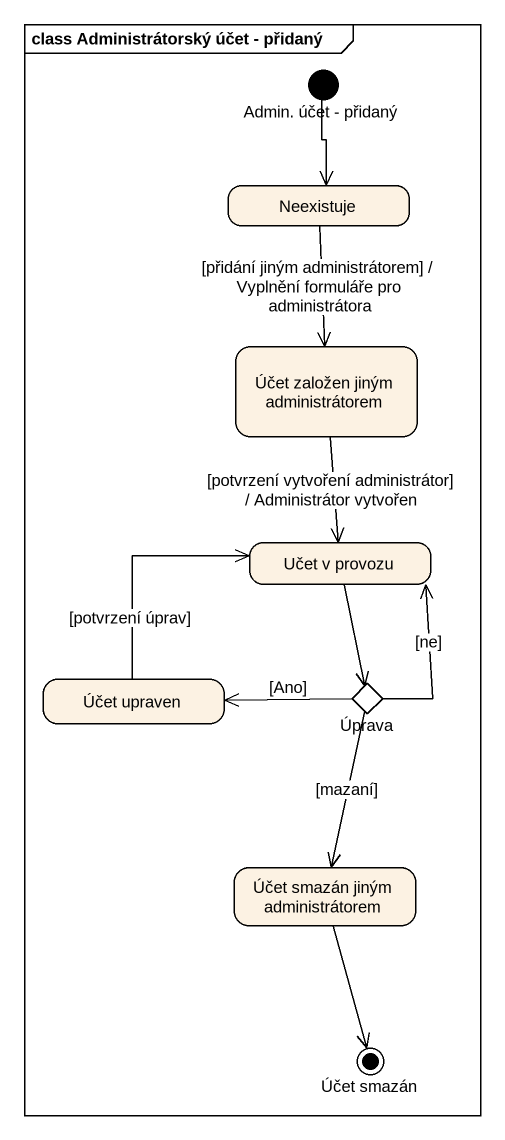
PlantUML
@startuml
mainframe class Administrátorský účet - přidaný
hide empty description
state "Admin. účet - přidaný" as Admin_účet_přidaný <<start>>
state Neexistuje
state "Účet založen jiným administrátorem" as Účet_založen_jiným
state "Učet v provozu" as Učet_v_provozu
state "Účet upraven" as Účet_upraven
state Úprava <<choice>>
state "Účet smazán jiným administrátorem" as Účet_smazán_jiným
state "Účet smazán" as Účet_smazán <<end>>
Admin_účet_přidaný --> Neexistuje
Neexistuje --> Účet_založen_jiným : [přidání jiným administrátorem] / Vyplnění formuláře pro administrátora
Účet_založen_jiným --> Učet_v_provozu : [potvrzení vytvoření administrátor] / Administrátor vytvořen
Učet_v_provozu --> Úprava
Účet_upraven -up-> Učet_v_provozu : [potvrzení úprav]
Úprava -up-> Učet_v_provozu : [ne]
Úprava -left-> Účet_upraven : [Ano]
Úprava --> Účet_smazán_jiným : [mazaní]
Účet_smazán_jiným --> Účet_smazán
@enduml
